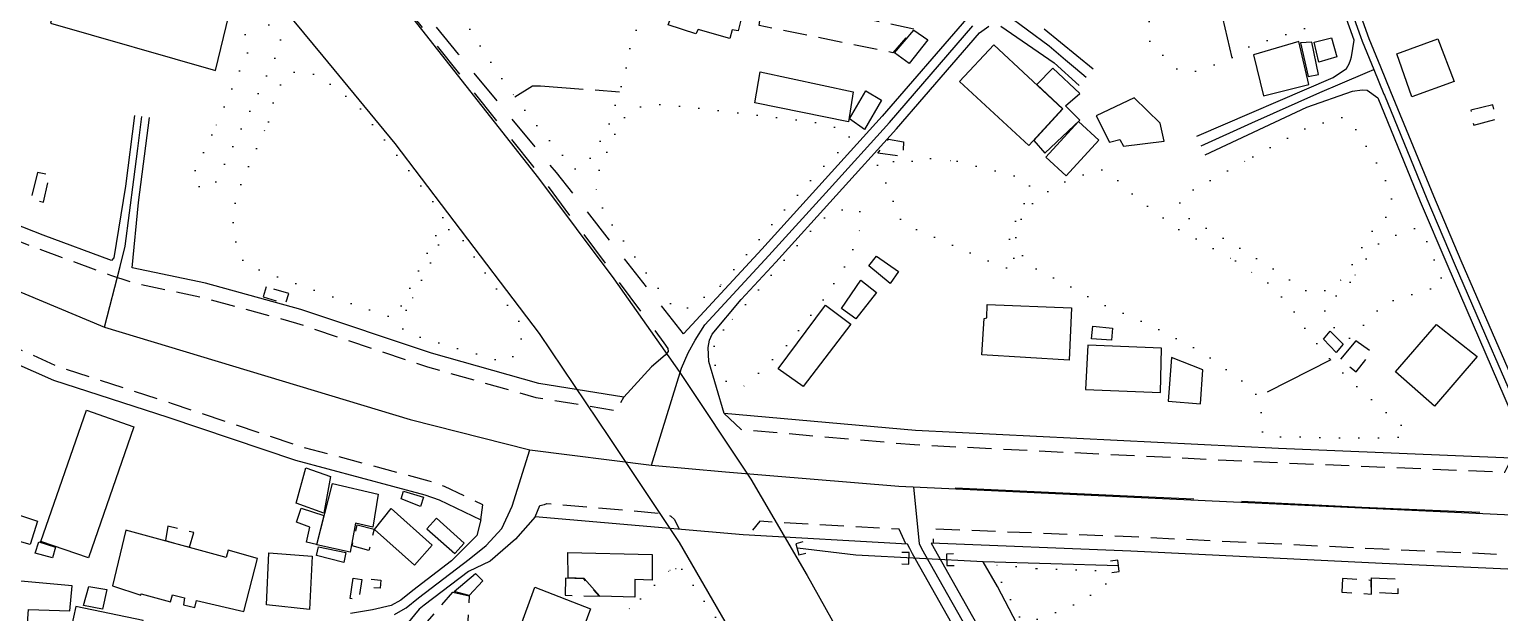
# Model space of a CAD drawing. Header units: millimetres. Extents: x 220021 to 223505, y 489325 to 491820.
# Drawn here: x 221140 to 221447.9, y 490409.9 to 490532 of the extents above; entities that cross this region are included whole.
import ezdxf

# ---------------------------------------------------------------- set-up
doc = ezdxf.new("R2010")
doc.units = ezdxf.units.MM
for name, pattern in [('15M2P5', [17.5, 15, -2.5]), ('50M10', [60, 50, -10]), ('5M2P5', [7.5, 5, -2.5]), ('7P5M5', [12.5, 7.5, -5]), ('AM4', [4, 0, -4])]:
    doc.linetypes.add(name, pattern=pattern)
for name, color, linetype in [('A0013110', 8, 'Continuous'), ('A0013113', 8, 'Continuous'), ('A0013140', 8, '7P5M5'), ('A0023210', 8, 'Continuous'), ('A0033324', 8, '5M2P5'), ('A0073340', 8, 'Continuous'), ('B0014110', 8, 'Continuous'), ('B0014111', 8, 'Continuous'), ('B0014112', 8, 'Continuous'), ('B0014116', 8, '5M2P5'), ('B0014118', 8, '5M2P5'), ('C0076116', 8, 'Continuous'), ('C0523121', 8, '50M10'), ('D0015112', 8, '15M2P5'), ('D0025111', 8, 'AM4'), ('E0022112', 8, 'Continuous')]:
    doc.layers.add(name, color=color, linetype=linetype)

msp = doc.modelspace()

# ---------------------------------------------------------------- linework, layer by layer
at = {"layer": 'A0013110', "flags": 128}
for points in [[(221384.505, 490509.651), (221413.046, 490521.94), (221415.885, 490523.844), (221416.446, 490524.83), (221416.734, 490525.557), (221416.924, 490526.25), (221417.507, 490529.756), (221412.24, 490544.453)], [(221415.019, 490545.593), (221420.572, 490530.097), (221422.989, 490524.19), (221425.1, 490519.034), (221434.083, 490497.158), (221439.828, 490483.654), (221452.906, 490453.456), (221454.801, 490449.112), (221456.457, 490444.327), (221457.249, 490442.391), (221457.744, 490442.043), (221461.375, 490441.502), (221516.31, 490439.768), (221566.462, 490437.546), (221599.295, 490434.919), (221642.352, 490433.261)], [(221162.05, 490514.022), (221160.134, 490499.208), (221157.749, 490484.176), (221157.255, 490483.662), (221142.891, 490488.93), (221121.921, 490497.174), (221098.311, 490505.78), (221084.605, 490511.389), (221069.583, 490515.972), (221048.123, 490522.149), (221040.695, 490523.922), (221022.871, 490527.66), (221008.511, 490531.03), (221006.813, 490534.461)], [(221386.271, 490505.741), (221407.546, 490515.733), (221417.109, 490519.078), (221419.115, 490519.393), (221420.191, 490519.3), (221422.407, 490517.694), (221431.315, 490496.001), (221437.071, 490482.47), (221450.155, 490452.26), (221451.374, 490449.465), (221451.47, 490444.326), (221450.486, 490442.262), (221401.654, 490444.303), (221325.6, 490448.071), (221285.506, 490451.608), (221282.345, 490462.497), (221282.173, 490465.431), (221282.499, 490466.982), (221282.991, 490468.186), (221289.112, 490475.464), (221296.373, 490483.321), (221321.632, 490511.211), (221339.001, 490531.285), (221340.949, 490532.701)], [(221343.492, 490532.672), (221354.646, 490525.024), (221359.911, 490520.298)], [(221352.529, 490532.151), (221362.834, 490523.741)], [(221132.891, 490463.979), (221145.111, 490458.552), (221169.05, 490450.807), (221195.795, 490441.835), (221222.866, 490434.587), (221225.838, 490433.533), (221234.591, 490429.336), (221233.774, 490426.063), (221228.468, 490420.749), (221220.329, 490414.548), (221217.826, 490412.528), (221215.791, 490411.371), (221211.885, 490410.5), (221207.301, 490409.689)], [(221350.917, 490376.248), (221324.951, 490422.213), (221324.395, 490423.365), (221323.965, 490424.259), (221289.529, 490426.221), (221245.971, 490429.953), (221241.868, 490425.295), (221236.562, 490420.657), (221232.014, 490418.548), (221222.736, 490411.479), (221221.671, 490410.619), (221219.083, 490407.49)]]:
    msp.add_lwpolyline(points, dxfattribs=at)
at = {"layer": 'A0013110'}
for points in [[(221336.277, 490534.25), (221318.637, 490513.863), (221293.421, 490486.021), (221277.085, 490468.343), (221277.033, 490468.283)], [(221273.809, 490464.579), (221273.168, 490463.842), (221270.287, 490461.37), (221264.548, 490455.021), (221246.726, 490457.896), (221224.276, 490464.252), (221196.87, 490473.4), (221176.897, 490478.877), (221161.548, 490482.082), (221162.906, 490495.774), (221165.184, 490513.561)], [(221465.152, 490418.297), (221423.323, 490420.182), (221370.696, 490422.765), (221328.874, 490424.417), (221354.887, 490378.368), (221363.309, 490361.662), (221370.135, 490347.457), (221373.454, 490338.863), (221381.951, 490314.398), (221390.042, 490290.623), (221395.779, 490270.316), (221398.189, 490261.67), (221399.693, 490255.977), (221407.312, 490224.473), (221407.901, 490221.758), (221413.79, 490195.537)]]:
    msp.add_lwpolyline(points, dxfattribs=at)
at = {"layer": 'A0013113', "flags": 128}
msp.add_lwpolyline([(221216.251, 490539.581), (221246.636, 490500.861), (221262.416, 490479.802), (221276.091, 490460.362), (221291.118, 490437.825), (221302.923, 490417.686), (221316.473, 490393.487), (221323.927, 490379.082), (221333.144, 490363.242), (221344.21, 490343.59), (221351.495, 490324.624), (221360.601, 490300.389), (221369.378, 490276.504), (221374.522, 490259.112), (221383.322, 490226.783), (221391.465, 490194.627), (221399.999, 490165.254), (221406.921, 490138.175), (221418.632, 490095.436), (221430.66, 490054.395), (221436.395, 490032.888), (221439.029, 490027.466), (221441.667, 490023.093), (221445.465, 490018.894)], dxfattribs=at)
at = {"layer": 'A0013140', "flags": 128}
for points in [[(221277.033, 490468.283), (221250.409, 490502.039), (221229.893, 490526.842), (221207.224, 490554.764), (221204.776, 490556.771), (221202.911, 490556.771), (221180.17, 490551.237), (221178.032, 490552.537), (221161.817, 490572.31), (221144.283, 490591.573), (221130.389, 490606.499), (221108.885, 490630.446), (221092.182, 490647.289), (221091.685, 490648.155), (221091.195, 490649.887)], [(221084.595, 490644.005), (221090.049, 490643.743), (221091.536, 490642.87), (221101.458, 490632.973), (221114.201, 490616.501), (221118.506, 490610.09), (221119.169, 490608.533), (221121.162, 490603.171), (221123.48, 490600.051), (221133.4, 490590.843), (221145.139, 490579.899), (221157.37, 490570.504), (221160.68, 490566.169), (221167.472, 490554.394), (221169.625, 490551.274), (221173.428, 490546.529), (221175.907, 490544.96), (221178.382, 490544.426), (221205.58, 490552.532), (221207.894, 490550.447), (221245.79, 490502.994), (221272.935, 490466.417), (221273.763, 490465.204), (221273.809, 490464.579)]]:
    msp.add_lwpolyline(points, dxfattribs=at)
at = {"layer": 'A0023210', "flags": 128}
for points in [[(221413.629, 490545.023), (221418.83, 490530.51), (221419.171, 490529.559), (221421.601, 490523.622), (221423.712, 490518.465), (221423.801, 490518.25), (221432.699, 490496.58), (221438.449, 490483.062), (221444.99, 490467.96), (221451.531, 490452.858), (221453.393, 490448.588), (221454.366, 490443.227), (221454.882, 490436.281), (221454.878, 490430.196)], [(221342.834, 490536.543), (221344.52, 490535.296), (221353.587, 490528.588), (221357.035, 490525.678), (221359.138, 490523.903), (221361.371, 490522.017)], [(221270.333, 490440.78), (221276.593, 490461.058), (221277.969, 490464.274), (221279.446, 490466.984), (221281.512, 490470.187), (221294.897, 490484.671), (221307.516, 490498.604), (221320.134, 490512.537), (221337.639, 490532.768)], [(221385.398, 490507.674), (221396.069, 490512.458), (221410.296, 490518.836), (221414.513, 490520.622), (221420.234, 490523.044), (221421.601, 490523.622)], [(221155.74, 490469.668), (221159.03, 490482.402), (221160.123, 490486.634), (221161.916, 490500.572), (221162.751, 490507.062), (221163.617, 490513.792)], [(221216.501, 490409.531), (221218.316, 490410.564), (221218.928, 490410.911), (221221.533, 490413.014), (221232.156, 490421.108), (221235.685, 490423.928), (221239.002, 490427.515), (221241.169, 490432.213), (221244.839, 490443.959)], [(221411.594, 490195.047), (221405.704, 490221.273), (221405.119, 490223.97), (221397.512, 490255.425), (221396.018, 490261.081), (221393.613, 490269.708), (221387.893, 490289.954), (221379.823, 490313.666), (221371.341, 490338.088), (221368.068, 490346.563), (221361.29, 490360.668), (221352.902, 490377.308), (221326.946, 490423.256), (221326.422, 490424.342), (221325.227, 490436.236)]]:
    msp.add_lwpolyline(points, dxfattribs=at)
at = {"layer": 'A0023210'}
msp.add_lwpolyline([(220757.3, 490541.802), (220859.482, 490533.778), (220893.733, 490530.799), (220976.22, 490523.623), (220996.598, 490521.201), (221044.459, 490510.774), (221072.732, 490502.433), (221107.195, 490489.72), (221108.868, 490489.094), (221113.329, 490487.425), (221155.74, 490469.668), (221219.773, 490450.37), (221244.839, 490443.959), (221270.333, 490440.78), (221285.79, 490439.413), (221322.094, 490436.382), (221454.878, 490430.196), (221523.005, 490428.005), (221570.654, 490425.61), (221576.519, 490425.182), (221597.792, 490423.569), (221622.704, 490421.868)], dxfattribs=at)
at = {"layer": 'A0033324', "flags": 128}
for points in [[(221008.442, 490531.169), (221010.168, 490528.087), (221011.161, 490527.327), (221022.22, 490524.731), (221040.039, 490520.994), (221047.359, 490519.247), (221068.73, 490513.096), (221083.597, 490508.56), (221097.228, 490502.982), (221120.858, 490494.369), (221141.825, 490486.126), (221157.032, 490480.548), (221162.224, 490478.876), (221176.193, 490475.96), (221195.998, 490470.529), (221223.392, 490461.385), (221246.076, 490454.963), (221262.927, 490452.244), (221264.548, 490455.021)], [(221234.591, 490429.336), (221235.03, 490432.452), (221226.991, 490436.307), (221223.757, 490437.454), (221196.661, 490444.709), (221169.988, 490453.656), (221146.185, 490461.358), (221134.225, 490466.669), (221111.662, 490479.069), (221111.409, 490479.127), (221110.585, 490478.96), (221108.114, 490477.596)], [(221285.506, 490451.608), (221289.019, 490448.286), (221325.393, 490445.078), (221401.517, 490441.306), (221449, 490439.322), (221450.466, 490442.263)], [(221245.971, 490429.953), (221246.955, 490432.362), (221247.944, 490432.528), (221248.387, 490432.757), (221273.579, 490430.599), (221274.343, 490430.115), (221275.17, 490429.419), (221276.137, 490427.368)], [(221323.565, 490424.282), (221322.213, 490427.364), (221293.021, 490429.027), (221290.629, 490426.158)], [(221505.153, 490415.859), (221504.156, 490418.626), (221503.472, 490418.987), (221481.57, 490420.56), (221475.032, 490420.855), (221465.287, 490421.294), (221423.465, 490423.179), (221370.829, 490425.762), (221329.495, 490427.395), (221329.281, 490427.172), (221329.285, 490424.401)]]:
    msp.add_lwpolyline(points, dxfattribs=at)
at = {"layer": 'A0073340', "flags": 128}
msp.add_lwpolyline([(221216.251, 490539.581), (221246.636, 490500.861), (221262.416, 490479.802), (221276.091, 490460.362), (221291.118, 490437.825), (221302.923, 490417.686), (221316.473, 490393.487), (221323.927, 490379.082), (221325.19, 490376.911), (221308.641, 490367.68), (221290.176, 490400.468), (221276.204, 490424.566), (221261.5, 490446.58), (221246.898, 490468.38), (221227.682, 490493.626), (221216.618, 490508.155), (221201.529, 490526.448), (221185.386, 490546.007)], dxfattribs=at)
at = {"layer": 'B0014110'}
msp.add_lwpolyline([(221315.867, 490482.486), (221317.454, 490484.557), (221322.032, 490481.329), (221320.309, 490478.824)], close=True, dxfattribs=at)
at = {"layer": 'B0014110', "flags": 128}
msp.add_lwpolyline([(221225.265, 490429.686), (221223.29, 490427.426), (221229.159, 490422.259), (221231.115, 490424.475)], close=True, dxfattribs=at)
at = {"layer": 'B0014111', "flags": 128}
for points in [[(221147.394, 490544.031), (221144.488, 490533.364), (221179.042, 490523.406), (221181.827, 490534.915)], [(221325.268, 490531.833), (221328.158, 490529.826), (221324.313, 490524.869), (221321.225, 490527.143)], [(221293.047, 490523.11), (221312.556, 490518.952), (221311.609, 490512.657), (221291.935, 490516.664)], [(221315.229, 490519.189), (221318.511, 490517.196), (221314.931, 490511.059), (221311.818, 490513.304)], [(221340.594, 490474.446), (221358.247, 490473.697), (221357.801, 490462.797), (221339.505, 490463.86), (221339.99, 490471.482), (221340.511, 490471.608)], [(221362.779, 490469.907), (221366.894, 490469.445), (221366.635, 490466.966), (221362.484, 490467.227)], [(221434.714, 490470.263), (221443.253, 490463.554), (221434.289, 490453.103), (221426.153, 490460.305)], [(221361.694, 490465.89), (221361.222, 490456.652), (221376.925, 490455.992), (221377.091, 490465.309)], [(221379.204, 490463.357), (221378.527, 490454.166), (221385.323, 490453.654), (221385.77, 490460.726)], [(221134.011, 490431.605), (221141.736, 490429.066), (221140.223, 490424.2), (221132.274, 490426.408)], [(221142.034, 490424.741), (221145.499, 490423.581), (221144.897, 490421.4), (221141.246, 490422.346)], [(221160.228, 490427.185), (221157.419, 490415.509), (221163.381, 490413.532), (221163.471, 490413.866), (221169.59, 490412.151), (221170.037, 490413.638), (221172.552, 490413.036), (221172.277, 490411.54), (221174.714, 490410.971), (221175.017, 490412.425), (221184.921, 490410.128), (221187.794, 490421.261), (221181.633, 490422.996), (221181.241, 490421.461)], [(221190.208, 490422.403), (221199.289, 490421.725), (221198.713, 490410.588), (221189.698, 490411.515)], [(221252.808, 490422.504), (221270.477, 490422.111), (221270.434, 490416.695), (221266.851, 490416.833), (221266.819, 490413.178), (221259.503, 490413.374), (221256.189, 490417.053), (221252.86, 490417.166)], [(221233.455, 490418.083), (221234.991, 490416.532), (221232.143, 490413.524), (221229.018, 490414.328)], [(221245.898, 490415.208), (221257.547, 490410.724), (221255.458, 490405.043), (221252.672, 490402.199), (221242.577, 490406.246)]]:
    msp.add_lwpolyline(points, close=True, dxfattribs=at)
at = {"layer": 'B0014111'}
for points in [[(221314.186, 490479.494), (221317.467, 490476.95), (221313.11, 490471.44), (221310.12, 490473.571)], [(221306.741, 490474.298), (221312.074, 490470.318), (221302.097, 490457.228), (221296.825, 490460.967)], [(221151.998, 490452.281), (221161.901, 490448.832), (221152.424, 490421.398), (221142.418, 490424.829)]]:
    msp.add_lwpolyline(points, close=True, dxfattribs=at)
at = {"layer": 'B0014112', "flags": 128}
for points in [[(221278.164, 490544.539), (221290.584, 490540.148), (221288.441, 490531.722), (221287.214, 490531.957), (221286.694, 490530.116), (221280.127, 490532.027), (221279.622, 490531.117), (221273.785, 490533.006)], [(221405.857, 490529.485), (221396.411, 490526.73), (221398.473, 490518.102), (221407.988, 490520.517)], [(221408.612, 490529.322), (221406.252, 490529.186), (221407.845, 490522.155), (221409.985, 490522.601)], [(221412.756, 490530.27), (221413.815, 490526.315), (221410.064, 490525.172), (221409.113, 490529.347)], [(221435.019, 490530.03), (221438.396, 490521.129), (221429.575, 490517.913), (221426.384, 490526.933)], [(221342.007, 490528.772), (221334.788, 490521.143), (221349.36, 490507.728), (221356.37, 490515.411)], [(221354.383, 490523.919), (221351.009, 490520.481), (221356.458, 490515.409), (221350.397, 490508.773), (221352.688, 490506.134), (221360.022, 490513.008), (221357.021, 490516.019), (221360.043, 490518.612)], [(221371.375, 490517.702), (221363.409, 490513.945), (221366.234, 490508.405), (221368.411, 490508.977), (221369.197, 490507.588), (221377.696, 490508.653), (221376.88, 490512.367)], [(221359.748, 490512.72), (221363.993, 490508.83), (221357.138, 490501.35), (221352.893, 490505.24)], [(221197.911, 490440.223), (221203.127, 490438.431), (221201.688, 490430.716), (221195.879, 490432.796)], [(221203.515, 490436.915), (221213.071, 490434.677), (221211.94, 490427.811), (221208.364, 490428.646), (221207.194, 490422.532), (221200.259, 490424.067)], [(221196.934, 490431.75), (221201.696, 490430.264), (221200.128, 490424.145), (221198.056, 490424.686), (221198.767, 490427.8), (221195.949, 490428.837)], [(221215.789, 490431.682), (221224.38, 490424.043), (221220.703, 490419.857), (221212.29, 490427.278)], [(221200.604, 490423.666), (221206.297, 490422.477), (221205.916, 490420.427), (221200.189, 490421.883)], [(221135.162, 490416.782), (221134.203, 490404.912), (221139.46, 490404.749), (221139.849, 490410.538), (221148.508, 490410.252), (221148.993, 490415.514)], [(221152.501, 490415.406), (221156.258, 490414.744), (221155.375, 490410.613), (221151.365, 490411.418)], [(221149.732, 490411.161), (221147.289, 490400.045), (221154.956, 490398.425), (221155.589, 490401.071), (221158.575, 490400.427), (221159.326, 490403.683), (221162.872, 490402.982), (221163.892, 490408.232)]]:
    msp.add_lwpolyline(points, close=True, dxfattribs=at)
at = {"layer": 'B0014116', "flags": 128}
for points in [[(221292.497, 490540.303), (221294.853, 490539.736), (221294.621, 490538.523), (221325.261, 490532.164), (221320.848, 490527.126), (221292.872, 490532.859), (221293.112, 490534.985), (221291.134, 490535.412)], [(221446.503, 490516.241), (221441.911, 490515.099), (221442.508, 490511.968), (221447.294, 490513.272)], [(221319.936, 490509.049), (221323.112, 490508.509), (221323.001, 490505.433), (221317.684, 490506.105)], [(221189.601, 490478.105), (221188.988, 490476.027), (221193.733, 490474.628), (221194.346, 490476.707)], [(221417.829, 490466.82), (221414.626, 490462.953), (221417.918, 490460.322), (221421.104, 490464.452)], [(221169.014, 490428.003), (221168.531, 490425.003), (221173.594, 490423.613), (221174.454, 490426.689)], [(221208.697, 490428.258), (221212.221, 490427.37), (221211.126, 490422.923), (221207.617, 490423.91)], [(221252.281, 490417.125), (221252.252, 490413.547), (221259.393, 490413.377), (221256.138, 490416.966)], [(221415.028, 490417.077), (221414.89, 490414.176), (221421.074, 490413.778), (221421.059, 490416.656)], [(221421.092, 490417.18), (221426.533, 490417.002), (221426.646, 490413.834), (221421.078, 490414.116)], [(221228.709, 490414.203), (221232.129, 490413.447), (221231.325, 490398.229), (221220.36, 490398.455), (221220.559, 490404.749)]]:
    msp.add_lwpolyline(points, close=True, dxfattribs=at)
at = {"layer": 'B0014116'}
for points in [[(221411.04, 490467.193), (221412.427, 490468.848), (221415.175, 490466.116), (221413.738, 490464.37)], [(221217.883, 490433.768), (221218.415, 490435.354), (221222.56, 490434.076), (221221.944, 490432.119)]]:
    msp.add_lwpolyline(points, close=True, dxfattribs=at)
at = {"layer": 'B0014118', "flags": 128}
for points in [[(221141.712, 490502.086), (221140.388, 490496.587), (221142.984, 490495.843), (221144.294, 490501.489)], [(221207.851, 490417.107), (221209.653, 490416.836), (221209.017, 490412.614), (221207.215, 490412.885)], [(221211.645, 490416.91), (221213.638, 490416.708), (221213.464, 490415.001), (221211.472, 490415.203)]]:
    msp.add_lwpolyline(points, close=True, dxfattribs=at)
at = {"layer": 'C0076116', "flags": 128}
for points in [[(221301.999, 490424.704), (221300.552, 490424.306), (221301.189, 490421.992), (221302.635, 490422.39)], [(221322.733, 490420.092), (221324.232, 490420.069), (221324.268, 490422.468), (221322.768, 490422.491)], [(221333.588, 490422.196), (221332.089, 490422.141), (221332.176, 490419.743), (221333.674, 490419.798)], [(221366.755, 490418.324), (221368.244, 490418.505), (221367.954, 490420.887), (221366.465, 490420.706)]]:
    msp.add_lwpolyline(points, dxfattribs=at)
at = {"layer": 'C0523121', "flags": 128}
msp.add_lwpolyline([(221333.935, 490436.069), (221375.985, 490434.094), (221419.095, 490431.992), (221461.413, 490430.159), (221503.565, 490428.053), (221549.456, 490426.04), (221588.132, 490424.315), (221630.817, 490422.155), (221671.972, 490420.142), (221709.442, 490418.602), (221748.391, 490416.807), (221794.04, 490414.713), (221831.958, 490412.71), (221878.841, 490410.858), (221924.231, 490408.879), (221964.832, 490409.438), (221999.157, 490412.385), (222033.756, 490417.069), (222070.34, 490424.309), (222111.212, 490431.939), (222154.954, 490440.332), (222185.17, 490446.275)], dxfattribs=at)
at = {"layer": 'D0015112', "flags": 128}
for points in [[(221388.936, 490538.719), (221391.836, 490526.064)], [(221241.732, 490517.907), (221245.387, 490520.225), (221247.086, 490520.225), (221263.592, 490518.962)]]:
    msp.add_lwpolyline(points, dxfattribs=at)
at = {"layer": 'D0015112'}
msp.add_lwpolyline([(221412.593, 490462.863), (221397.245, 490455.067)], dxfattribs=at)
at = {"layer": 'D0025111', "flags": 128}
for points in [[(221238.441, 490547.497), (221233.039, 490548.543), (221230.226, 490548.885), (221227.179, 490548.943), (221225.426, 490548.711), (221224.4, 490548.205), (221224.029, 490547.245), (221224.031, 490546.144), (221226.352, 490540.676), (221231.002, 490534.011), (221237.44, 490523.959), (221241.369, 490518.395), (221244.979, 490513.545), (221247.953, 490509.929), (221250.206, 490507.433), (221251.934, 490505.344), (221253.575, 490503.029), (221254.772, 490502.704), (221255.575, 490503.142), (221256.846, 490504.047), (221261.101, 490511.222), (221264.853, 490522.881), (221265.715, 490527.812), (221268.207, 490534.918), (221269.887, 490540.69), (221270.387, 490543.589), (221270.508, 490545.255), (221270.422, 490546.09), (221269.829, 490546.641), (221268.7, 490547.052), (221265.786, 490547.16), (221256.878, 490546.837), (221249.258, 490546.533), (221245.412, 490546.542)], [(221402.818, 490542.589), (221403.215, 490539.688), (221407.407, 490540.224), (221408.777, 490534.039), (221408.83, 490533.226), (221408.145, 490532.541), (221401.962, 490530.606), (221395.147, 490528.285), (221391.786, 490526.03), (221385.206, 490523.506), (221383.259, 490523.035), (221380.661, 490523.486), (221377.301, 490526.735), (221375.076, 490528.649), (221374.658, 490529.455), (221374.495, 490531.608), (221374.543, 490538.05), (221374.578, 490538.39), (221374.781, 490538.632), (221375.188, 490538.846), (221379.859, 490539.504), (221381.311, 490539.124), (221381.653, 490538.872), (221382.748, 490538.313), (221387.844, 490538.596), (221388.61, 490538.667), (221388.936, 490538.719), (221389.318, 490540.267), (221389.552, 490540.483), (221396.346, 490541.708)], [(221178.256, 490509.943), (221174.154, 490501.171), (221174.818, 490499.614), (221175.974, 490498.916), (221177.129, 490498.909), (221177.953, 490498.904), (221178.941, 490499.76), (221192.561, 490528.311), (221192.722, 490529.69), (221192.059, 490531.074), (221190.735, 490532.636), (221189.414, 490533.507), (221188.093, 490534.033), (221186.938, 490534.04), (221186.113, 490534.046), (221185.29, 490533.533), (221184.796, 490533.019), (221184.634, 490531.812), (221185.462, 490530.599), (221185.96, 490529.388), (221185.962, 490528.526), (221185.8, 490527.319)], [(221190.107, 490512.671), (221191.325, 490517.616), (221192.115, 490519.36), (221193.064, 490521.301), (221193.738, 490522.186), (221195.077, 490523.029), (221197.268, 490523.077), (221199.272, 490522.733), (221200.893, 490522.155), (221208.603, 490516.335), (221226.674, 490493.32), (221226.568, 490492.184), (221225.976, 490490.547), (221216.775, 490471.97), (221216.088, 490471.755), (221214.628, 490472.12), (221203.789, 490475.911), (221192.351, 490480.099), (221187.169, 490482.041), (221185.475, 490482.841), (221184.283, 490484.224), (221183.58, 490486.301), (221183.258, 490487.694), (221182.72, 490491.695), (221182.729, 490493.123), (221183.215, 490496.249), (221183.778, 490498.249), (221186.023, 490503.488)], [(221284.671, 490478.289), (221278.69, 490474.073), (221277.329, 490473.499), (221276.527, 490473.345), (221275.667, 490473.515), (221274.732, 490474.02), (221269.1, 490481.158), (221261.401, 490492.129), (221260.399, 490493.99), (221259.294, 490496.093), (221258.772, 490498.597), (221258.94, 490500.648), (221259.222, 490502.126), (221260.059, 490504.298), (221263.079, 490511.062), (221264.964, 490514.07), (221267.521, 490515.78), (221271.792, 490516.303), (221276.472, 490515.927), (221283.49, 490515.134), (221294.299, 490513.847), (221304.644, 490512.564), (221309.341, 490511.367), (221311.053, 490510.89), (221311.753, 490509.821), (221311.652, 490509.126), (221310.79, 490507.742), (221304.397, 490501.332), (221293.959, 490489.398), (221288.983, 490483.367)], [(221396.278, 490505.363), (221407.078, 490511.167), (221412.282, 490512.88), (221414.65, 490513.665), (221415.866, 490513.369), (221416.675, 490512.842), (221417.343, 490511.859), (221422.387, 490503.715), (221424.684, 490499.061), (221425.303, 490496.649), (221425.346, 490495.933), (221425.005, 490494.301), (221424.489, 490493.114), (221421.002, 490489.546), (221417.488, 490483.819), (221416.333, 490481.238), (221414.633, 490479.484), (221413.307, 490478.158), (221411.839, 490477.426), (221408.999, 490476.879), (221407.992, 490477.068), (221406.766, 490477.594), (221400.26, 490482.099), (221388.656, 490489.165), (221382.63, 490492.619), (221381.086, 490494.413), (221380.838, 490495.32), (221381.052, 490496.154), (221381.6, 490497.215)], [(221334.366, 490504.43), (221348.066, 490500.891), (221349.389, 490499.675), (221349.722, 490498.465), (221349.724, 490497.775), (221348.737, 490496.401), (221345.291, 490489.35), (221345.295, 490487.625), (221345.961, 490485.032), (221346.461, 490483.304), (221346.628, 490482.268), (221346.464, 490481.924), (221344.154, 490482.111), (221323.017, 490491.391), (221322.188, 490492.777), (221319.863, 490499.003), (221318.04, 490502.637), (221317.542, 490503.848), (221318.2, 490504.534), (221319.189, 490504.7), (221323.48, 490503.983), (221324.47, 490503.976), (221324.963, 490504.491), (221325.622, 490505.004), (221326.611, 490505.17)], [(221392.602, 490483.537), (221396.021, 490481.115), (221399.547, 490478.845), (221403.87, 490474.428), (221407.058, 490469.596), (221410.675, 490464.915), (221416.348, 490458.846), (221422.324, 490453.392), (221428.111, 490448.52), (221428.314, 490447.405), (221427.738, 490446.776), (221425.597, 490446.509), (221413.908, 490446.487), (221409.767, 490446.565), (221406.486, 490446.684), (221403.594, 490446.723), (221401.479, 490446.733), (221399.615, 490446.836), (221398.256, 490447.709), (221398.002, 490448.598), (221397.998, 490451.267), (221397.928, 490452.821), (221397.682, 490454.394), (221396.102, 490456.828), (221392.63, 490459.394), (221385.556, 490464.497), (221375.845, 490469.596), (221364.116, 490474.795), (221355.366, 490479.605), (221349.214, 490482.764), (221347.767, 490485.065), (221347.146, 490486.379), (221346.658, 490487.548), (221346.535, 490489.329), (221346.774, 490490.506), (221347.437, 490491.768), (221348.202, 490493.119), (221349.355, 490494.812), (221351.905, 490497.327), (221354.537, 490498.806), (221356.891, 490500.077), (221363.118, 490502.49), (221364.302, 490502.726), (221366.521, 490501.72), (221369.133, 490499.353), (221371.48, 490497.069), (221375.667, 490493.894), (221379.991, 490490.597)], [(221285.408, 490469.154), (221284.417, 490468.302), (221283.642, 490466.623), (221283.15, 490464.688), (221283.256, 490463.004), (221283.628, 490461.741), (221284.454, 490460.2), (221285.542, 490458.81), (221286.469, 490457.845), (221287.325, 490457.265), (221288.451, 490457.148), (221289.732, 490457.366), (221290.528, 490458.005), (221298.084, 490465.22), (221306.112, 490475.197), (221311.371, 490483.31), (221313.074, 490487.28), (221313.855, 490489.92), (221314.181, 490491.481), (221313.925, 490494.114), (221313.476, 490494.471), (221312.9, 490494.684), (221312.321, 490494.717), (221311.663, 490494.664), (221309.104, 490493.948), (221306.325, 490492.433), (221304.873, 490491.107), (221300.24, 490486.116)], [(221218.936, 490473.226), (221218.239, 490471.68), (221218.004, 490470.342), (221218.139, 490469.497), (221218.42, 490469.032), (221219.002, 490468.7), (221221.4, 490467.755), (221228.23, 490465.62), (221238.522, 490462.664), (221240.037, 490462.691), (221241.005, 490463.01), (221243.519, 490468.267), (221243.478, 490469.533), (221230.629, 490488.142), (221229.378, 490489.5), (221228.681, 490490.119), (221228.185, 490490.322), (221226.932, 490489.737), (221226.611, 490489.122), (221224.59, 490484.224)], [(221416.658, 490479.089), (221414.947, 490477.246), (221412.815, 490475.507), (221411.665, 490474.206), (221411.262, 490473.401), (221411.522, 490472.03), (221412.204, 490470.705), (221415.09, 490467.838), (221415.999, 490467.319), (221416.614, 490467.361), (221417.122, 490467.67), (221423.307, 490474.192), (221424.722, 490474.996), (221433.338, 490477.662), (221435.523, 490478.328), (221436.106, 490478.918), (221432.352, 490488.488), (221431.609, 490489.723), (221430.433, 490490.394), (221429.634, 490490.276), (221423.706, 490488.006), (221422.759, 490487.313), (221421.577, 490486.167), (221420.551, 490484.88), (221418.712, 490482.13)], [(221351.027, 490419.116), (221364.06, 490418.687), (221365.052, 490417.991), (221365.549, 490416.78), (221365.551, 490416.09), (221364.894, 490415.059), (221356.987, 490410.624), (221349.735, 490408.083), (221349.241, 490408.086), (221348.581, 490408.091), (221347.258, 490409.134), (221342.119, 490419.346), (221342.613, 490419.861), (221343.603, 490419.854)]]:
    msp.add_lwpolyline(points, close=True, dxfattribs=at)
at = {"layer": 'D0025111'}
msp.add_lwpolyline([(221253.254, 490399.974), (221268.025, 490412.784), (221274.125, 490418.774), (221275.356, 490419.13), (221276.677, 490419.038), (221291.938, 490397.148)], dxfattribs=at)
at = {"layer": 'E0022112', "flags": 128}
for points in [[(221381.487, 490338.626), (221379.089, 490345.613), (221373.617, 490357.207), (221369.141, 490366.035), (221359.862, 490382.657), (221342.789, 490415.374), (221339.807, 490420.569), (221313.08, 490421.949), (221300.87, 490423.408)], [(221368.101, 490419.678), (221339.807, 490420.569)]]:
    msp.add_lwpolyline(points, dxfattribs=at)

doc.saveas('drawing.dxf')
